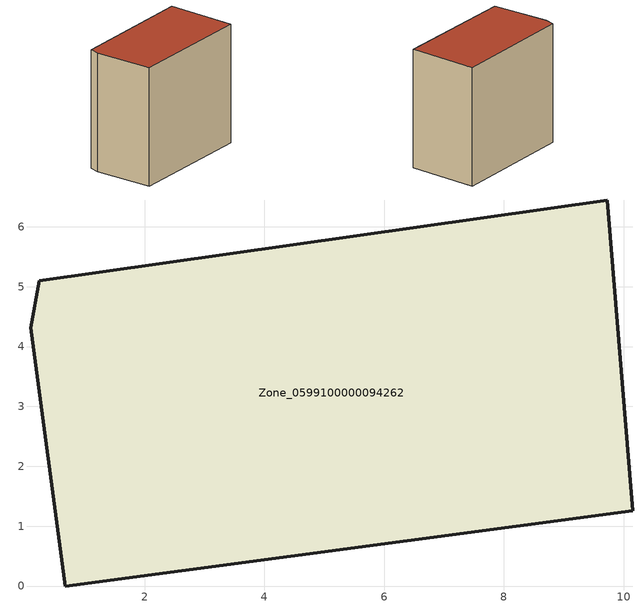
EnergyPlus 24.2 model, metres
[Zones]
Zone_0599100000094262
 floor ground (C_G): 10.15,1.26 0.67,0 0.1,4.31 0.24,5.09 9.72,6.45 z0
 wall outside (C_F): 0.24,5.09 0.1,4.31 0.67,0 10.15,1.26 9.72,6.45 0.24,5.09 z0:8.8
 roof outside (C_R): 9.72,6.45 0.24,5.09 0.1,4.31 0.67,0 10.15,1.26 z8.8
[BUILDING]
Pand.0599100000094262: North Axis=0; Terrain=City; Loads Convergence Tolerance Value=0.04; Temperature Convergence Tolerance Value=0.4; Solar Distribution=FullExterior; Maximum Number of Warmup Days=25; Minimum Number of Warmup Days=1
[Site:Location]
Rotterdam.The.Hague.AP_ZH_NLD Design_Conditions: Latitude=51.96; Longitude=4.45; Time Zone=1; Elevation=-4.5
[SITE:GROUNDTEMPERATURE:BUILDINGSURFACE]
18, 18, 18, 18, 18, 18, 18, 18, 18, 18, 18, 18
[MATERIAL] Thermal Absorptance=0.9; Solar Absorptance=0.7; Visible Absorptance=0.7
Name | Roughness | Thickness | Conductivity | Density | Specific Heat
G.TC.1992-2005 | MediumSmooth | 0.15 | 0.06 | 540 | 1210
F.TC.1992-2005 | Rough | 0.3 | 0.12 | 1920 | 840
R.TC.1992-2005 | MediumRough | 0.2 | 0.08 | 1500 | 1000
[CONSTRUCTION]
C_G: G.TC.1992-2005
C_F: F.TC.1992-2005
C_R: R.TC.1992-2005
[ZONE]
Zone_0599100000094262: Type=1; Multiplier=1; Ceiling Height=Autocalculate; Volume=Autocalculate; Floor Area=autocalculate; Part of Total Floor Area=Yes
[ZONEINFILTRATION:DESIGNFLOWRATE]
Infil_Zone_0599100000094262: Zone or ZoneList or Space or SpaceList=Zone_0599100000094262; Schedule=AlwaysOn; Design Flow Rate Calculation Method=Flow/Area; Flow Rate per Floor Area=0.0015; Constant Term Coefficient=1; Temperature Term Coefficient=0; Velocity Term Coefficient=0; Velocity Squared Term Coefficient=0
[HVACTEMPLATE:ZONE:IDEALLOADSAIRSYSTEM]
Zone_0599100000094262: Maximum Heating Supply Air Temperature=50; Minimum Cooling Supply Air Temperature=13; Maximum Heating Supply Air Humidity Ratio=0.0156; Minimum Cooling Supply Air Humidity Ratio=0.0077; Heating Limit=NoLimit; Cooling Limit=NoLimit; Dehumidification Control Type=ConstantSensibleHeatRatio; Cooling Sensible Heat Ratio=0.7; Dehumidification Setpoint=60; Humidification Control Type=None; Humidification Setpoint=30; Outdoor Air Method=None; Outdoor Air Flow Rate per Person=0.00944; Outdoor Air Flow Rate per Zone Floor Area=0; Outdoor Air Flow Rate per Zone=0; Demand Controlled Ventilation Type=None; Outdoor Air Economizer Type=NoEconomizer; Heat Recovery Type=None; Sensible Heat Recovery Effectiveness=0.7; Latent Heat Recovery Effectiveness=0.65
[ZONECONTROL:THERMOSTAT]
ThermostatControl_Zone_0599100000094262: Zone or ZoneList=Zone_0599100000094262; Control Type Schedule=DualSetpointControlType; Control 1=Thermostat_Zone_0599100000094262; Temperature Difference Between Cutout And Setpoint=0
[THERMOSTATSETPOINT:DUALSETPOINT]
Thermostat_Zone_0599100000094262: Heating Setpoint Temperature Schedule=HeatingSetpoint_Zone_0599100000094262; Cooling Setpoint Temperature Schedule=CoolingSetpoint_Zone_0599100000094262
[SCHEDULE:COMPACT]
HeatingSetpoint_Zone_0599100000094262: Through: 12/31, For: AllDays, Until: 24:00, 21
CoolingSetpoint_Zone_0599100000094262: Through: 12/31, For: AllDays, Until: 24:00, 24
DualSetpointControlType: Through: 12/31, For: AllDays, Until: 24:00, 4
AlwaysOn: Through: 12/31, For: AllDays, Until: 24:00, 1
